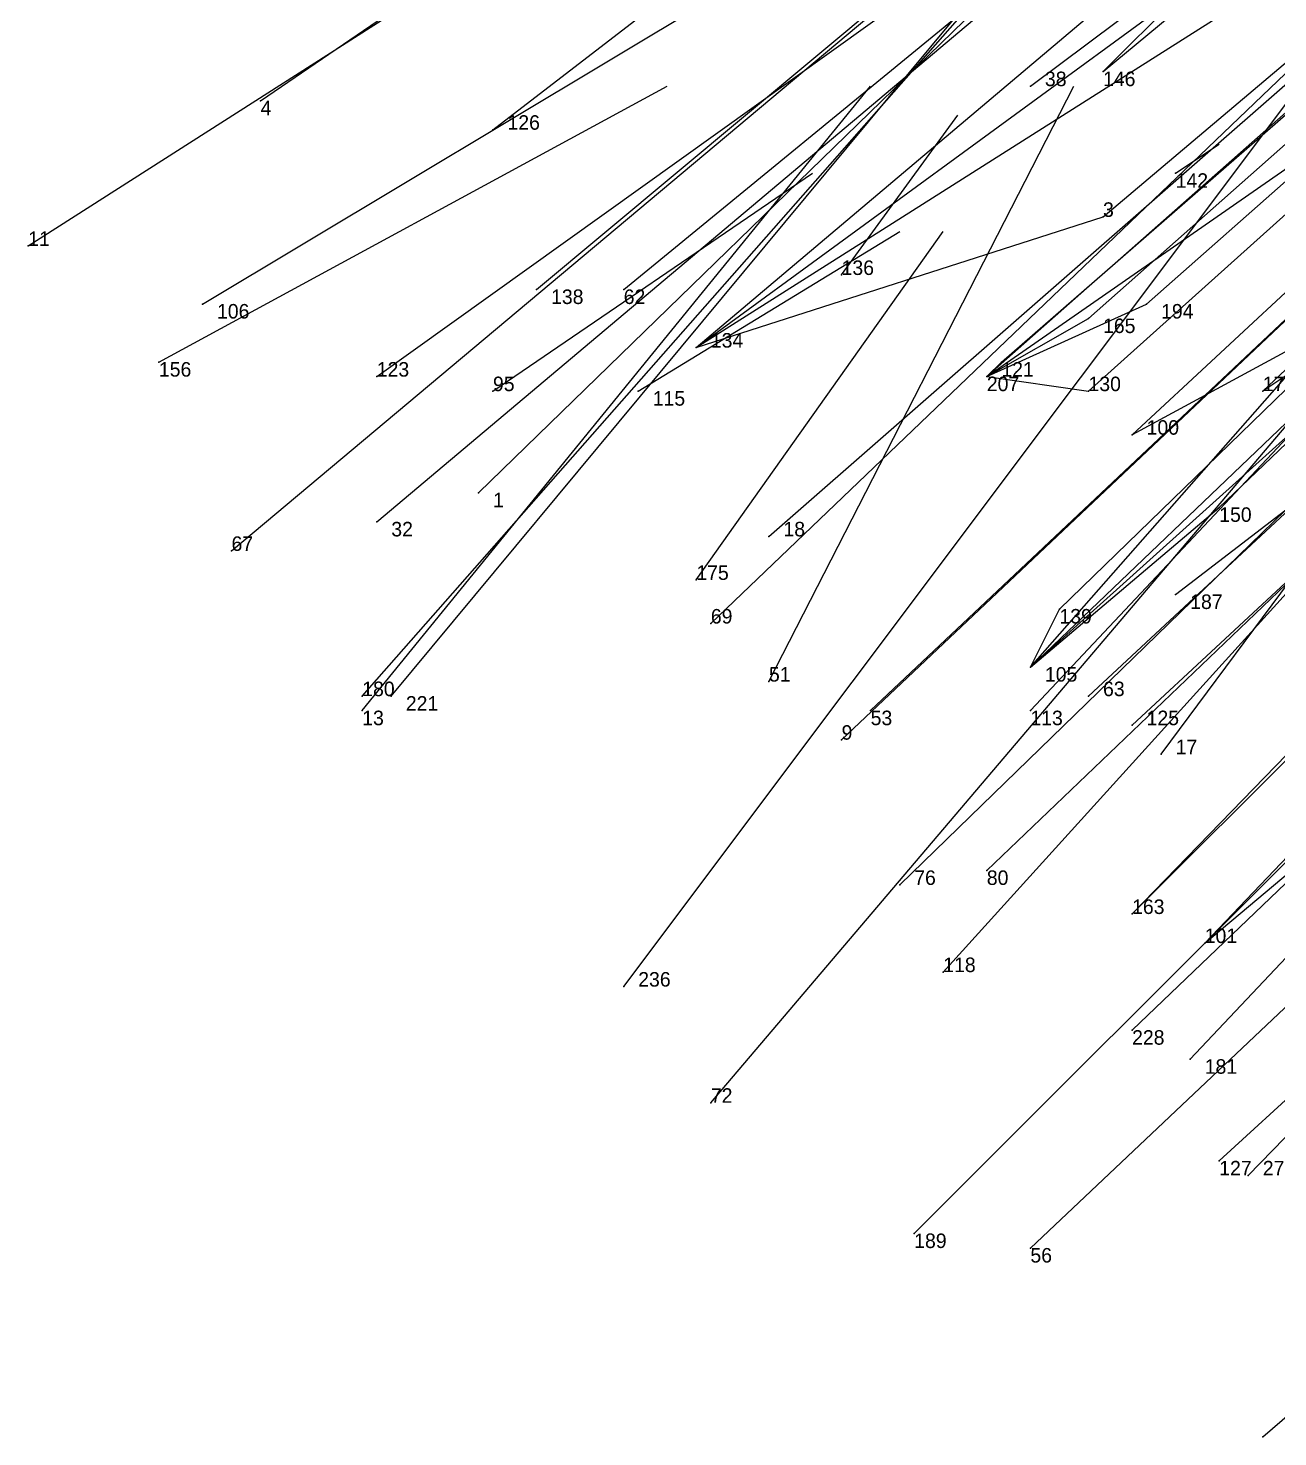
# Model space of a CAD drawing. Extents: x -0.5 to 0.59, y -0.5 to 0.59.
# Drawn here: x -0.405 to -0.319, y -0.372 to -0.275 of the extents above; entities that cross this region are included whole.
import ezdxf

# ---------------------------------------------------------------- set-up
doc = ezdxf.new("R2010")
doc.units = 0
for name, color, linetype in [('Facilities', 3, 'CONTINUOUS'), ('Facilities_lines', 3, 'CONTINUOUS'), ('Normals', 1, 'CONTINUOUS'), ('Source_points', 5, 'CONTINUOUS'), ('Text', 3, 'CONTINUOUS')]:
    doc.layers.add(name, color=color, linetype=linetype)

msp = doc.modelspace()

# ---------------------------------------------------------------- linework, layer by layer
at = {"layer": 'Facilities', "color": 3}
for p in [(-0.336, -0.279, -1.25), (-0.389, -0.28, -1.199), (-0.373, -0.282, -1.168), (-0.326, -0.285, -1.25), (-0.405, -0.29, -1.245), (-0.349, -0.292, -1.25), (-0.37, -0.293, -1.18), (-0.364, -0.293, -1.17), (-0.393, -0.294, -1.25), (-0.359, -0.297, -1.164), (-0.396, -0.298, -1.25), (-0.381, -0.299, -1.211), (-0.339, -0.299, -1.131), (-0.373, -0.3, -1.25), (-0.363, -0.3, -1.25), (-0.374, -0.307, -1.21), (-0.381, -0.309, -1.227), (-0.354, -0.31, -1.175), (-0.391, -0.311, -1.249), (-0.359, -0.313, -1.25), (-0.326, -0.314, -1.25), (-0.358, -0.316, -1.194), (-0.336, -0.319, -1.157), (-0.354, -0.32, -1.25), (-0.382, -0.321, -1.248), (-0.38, -0.321, -1.244), (-0.332, -0.321, -1.25), (-0.382, -0.322, -1.25), (-0.347, -0.322, -1.184), (-0.336, -0.322, -1.25), (-0.329, -0.323, -1.25), (-0.349, -0.324, -1.19), (-0.327, -0.325, -1.25), (-0.339, -0.333, -1.189), (-0.345, -0.334, -1.2), (-0.329, -0.336, -1.176), (-0.324, -0.338, -1.17), (-0.342, -0.34, -1.205), (-0.364, -0.341, -1.246), (-0.329, -0.344, -1.191), (-0.325, -0.346, -1.186), (-0.358, -0.349, -1.25), (-0.323, -0.353, -1.198), (-0.321, -0.354, -1.194), (-0.344, -0.358, -1.243), (-0.336, -0.359, -1.23), (-0.32, -0.372, -1.226)]:
    msp.add_point(p, dxfattribs=at)
at = {"layer": 'Facilities_lines', "color": 3}
for p, q in [((-0.309, -0.256, -1.004), (-0.331, -0.278, -1.081)), ((-0.359, -0.297, -1.164), (-0.318, -0.267, -1.038)), ((-0.359, -0.297, -1.164), (-0.318, -0.271, -1.046)), ((-0.339, -0.299, -1.131), (-0.316, -0.283, -1.06)), ((-0.359, -0.297, -1.164), (-0.331, -0.288, -1.096)), ((-0.305, -0.29, -1.052), (-0.329, -0.303, -1.117)), ((-0.305, -0.29, -1.052), (-0.32, -0.3, -1.096)), ((-0.339, -0.299, -1.131), (-0.328, -0.294, -1.102)), ((-0.336, -0.319, -1.157), (-0.314, -0.294, -1.075)), ((-0.339, -0.299, -1.131), (-0.332, -0.295, -1.11)), ((-0.339, -0.299, -1.131), (-0.338, -0.298, -1.127)), ((-0.339, -0.299, -1.131), (-0.332, -0.3, -1.119)), ((-0.336, -0.319, -1.157), (-0.316, -0.301, -1.09)), ((-0.336, -0.319, -1.157), (-0.323, -0.308, -1.116)), ((-0.329, -0.336, -1.176), (-0.305, -0.312, -1.09)), ((-0.336, -0.319, -1.157), (-0.334, -0.315, -1.148)), ((-0.324, -0.338, -1.17), (-0.299, -0.317, -1.089))]:
    msp.add_line(p, q, dxfattribs=at)
at = {"layer": 'Normals', "color": 1}
for p, q in [((-0.331, -0.278, -1.081), (-0.26, -0.219, -1.118)), ((-0.389, -0.28, -1.199), (-0.307, -0.224, -1.209)), ((-0.373, -0.282, -1.168), (-0.299, -0.225, -1.205)), ((-0.331, -0.288, -1.096), (-0.26, -0.228, -1.133)), ((-0.37, -0.293, -1.18), (-0.297, -0.232, -1.21)), ((-0.332, -0.295, -1.11), (-0.262, -0.233, -1.147)), ((-0.328, -0.294, -1.102), (-0.259, -0.233, -1.139)), ((-0.364, -0.293, -1.17), (-0.292, -0.234, -1.206)), ((-0.32, -0.3, -1.096), (-0.252, -0.236, -1.133)), ((-0.374, -0.307, -1.21), (-0.302, -0.237, -1.21)), ((-0.359, -0.297, -1.164), (-0.288, -0.237, -1.201)), ((-0.338, -0.298, -1.127), (-0.268, -0.237, -1.164)), ((-0.339, -0.299, -1.131), (-0.27, -0.238, -1.168)), ((-0.332, -0.3, -1.119), (-0.263, -0.238, -1.156)), ((-0.329, -0.303, -1.117), (-0.26, -0.239, -1.154)), ((-0.381, -0.299, -1.211), (-0.3, -0.241, -1.216)), ((-0.323, -0.308, -1.116), (-0.256, -0.244, -1.153)), ((-0.381, -0.309, -1.227), (-0.305, -0.245, -1.217)), ((-0.354, -0.31, -1.175), (-0.282, -0.247, -1.206)), ((-0.358, -0.316, -1.194), (-0.287, -0.248, -1.213)), ((-0.334, -0.315, -1.148), (-0.267, -0.25, -1.185)), ((-0.405, -0.29, -1.245), (-0.344, -0.251, -1.176)), ((-0.347, -0.322, -1.184), (-0.276, -0.255, -1.203)), ((-0.336, -0.319, -1.157), (-0.269, -0.255, -1.195)), ((-0.349, -0.324, -1.19), (-0.277, -0.256, -1.208)), ((-0.391, -0.311, -1.249), (-0.329, -0.259, -1.191)), ((-0.38, -0.321, -1.244), (-0.331, -0.262, -1.179)), ((-0.345, -0.334, -1.2), (-0.274, -0.265, -1.217)), ((-0.342, -0.34, -1.205), (-0.275, -0.266, -1.217)), ((-0.339, -0.333, -1.189), (-0.269, -0.266, -1.209)), ((-0.364, -0.341, -1.246), (-0.31, -0.269, -1.201)), ((-0.329, -0.336, -1.176), (-0.264, -0.269, -1.213)), ((-0.382, -0.321, -1.248), (-0.338, -0.271, -1.173)), ((-0.324, -0.338, -1.17), (-0.26, -0.271, -1.208)), ((-0.393, -0.294, -1.25), (-0.358, -0.273, -1.159)), ((-0.336, -0.279, -1.25), (-0.328, -0.273, -1.15)), ((-0.358, -0.349, -1.25), (-0.296, -0.276, -1.222)), ((-0.329, -0.344, -1.191), (-0.258, -0.276, -1.208)), ((-0.325, -0.346, -1.186), (-0.259, -0.276, -1.215)), ((-0.396, -0.298, -1.25), (-0.361, -0.279, -1.158)), ((-0.382, -0.322, -1.25), (-0.347, -0.279, -1.167)), ((-0.354, -0.32, -1.25), (-0.333, -0.279, -1.161)), ((-0.349, -0.292, -1.25), (-0.341, -0.281, -1.151)), ((-0.326, -0.285, -1.25), (-0.323, -0.283, -1.15)), ((-0.321, -0.354, -1.194), (-0.253, -0.284, -1.217)), ((-0.373, -0.3, -1.25), (-0.351, -0.285, -1.154)), ((-0.323, -0.353, -1.198), (-0.25, -0.286, -1.208)), ((-0.363, -0.3, -1.25), (-0.345, -0.289, -1.152)), ((-0.359, -0.313, -1.25), (-0.342, -0.289, -1.155)), ((-0.336, -0.322, -1.25), (-0.305, -0.289, -1.161)), ((-0.344, -0.358, -1.243), (-0.277, -0.291, -1.213)), ((-0.336, -0.359, -1.23), (-0.264, -0.291, -1.216)), ((-0.332, -0.321, -1.25), (-0.303, -0.294, -1.158)), ((-0.327, -0.325, -1.25), (-0.304, -0.294, -1.158)), ((-0.329, -0.323, -1.25), (-0.301, -0.297, -1.157)), ((-0.326, -0.314, -1.25), (-0.313, -0.304, -1.151)), ((-0.32, -0.372, -1.226), (-0.245, -0.307, -1.208))]:
    msp.add_line(p, q, dxfattribs=at)
at = {"layer": 'Source_points', "color": 5}
for p in [(-0.331, -0.278, -1.081), (-0.331, -0.288, -1.096), (-0.328, -0.294, -1.102), (-0.332, -0.295, -1.11), (-0.338, -0.298, -1.127), (-0.332, -0.3, -1.119), (-0.32, -0.3, -1.096), (-0.329, -0.303, -1.117), (-0.323, -0.308, -1.116), (-0.334, -0.315, -1.148)]:
    msp.add_point(p, dxfattribs=at)

# ---------------------------------------------------------------- texts
at = {"layer": 'Text', "color": 3}
for s, p in [('38', (-0.335, -0.279, -1.25)), ('146', (-0.331, -0.279, -1.081)), ('4', (-0.389, -0.281, -1.199)), ('126', (-0.372, -0.282, -1.168)), ('142', (-0.326, -0.286, -1.25)), ('3', (-0.331, -0.288, -1.096)), ('11', (-0.405, -0.29, -1.245)), ('136', (-0.349, -0.292, -1.25)), ('138', (-0.369, -0.294, -1.18)), ('62', (-0.364, -0.294, -1.17)), ('106', (-0.392, -0.295, -1.25)), ('194', (-0.327, -0.295, -1.102)), ('165', (-0.331, -0.296, -1.11)), ('134', (-0.358, -0.297, -1.164)), ('156', (-0.396, -0.299, -1.25)), ('123', (-0.381, -0.299, -1.211)), ('121', (-0.338, -0.299, -1.127)), ('95', (-0.373, -0.3, -1.25)), ('207', (-0.339, -0.3, -1.131)), ('130', (-0.332, -0.3, -1.119)), ('172', (-0.32, -0.3, -1.096)), ('115', (-0.362, -0.301, -1.25)), ('100', (-0.328, -0.303, -1.117)), ('1', (-0.373, -0.308, -1.21)), ('150', (-0.323, -0.309, -1.116)), ('32', (-0.38, -0.31, -1.227)), ('18', (-0.353, -0.31, -1.175)), ('67', (-0.391, -0.311, -1.249)), ('175', (-0.359, -0.313, -1.25)), ('187', (-0.325, -0.315, -1.25)), ('69', (-0.358, -0.316, -1.194)), ('139', (-0.334, -0.316, -1.148)), ('51', (-0.354, -0.32, -1.25)), ('105', (-0.335, -0.32, -1.157)), ('180', (-0.382, -0.321, -1.248)), ('63', (-0.331, -0.321, -1.25)), ('221', (-0.379, -0.322, -1.244)), ('13', (-0.382, -0.323, -1.25)), ('53', (-0.347, -0.323, -1.184)), ('113', (-0.336, -0.323, -1.25)), ('125', (-0.328, -0.323, -1.25)), ('9', (-0.349, -0.324, -1.19)), ('17', (-0.326, -0.325, -1.25)), ('76', (-0.344, -0.334, -1.2)), ('80', (-0.339, -0.334, -1.189)), ('163', (-0.329, -0.336, -1.176)), ('101', (-0.324, -0.338, -1.17)), ('118', (-0.342, -0.34, -1.205)), ('236', (-0.363, -0.341, -1.246)), ('228', (-0.329, -0.345, -1.191)), ('181', (-0.324, -0.347, -1.186)), ('72', (-0.358, -0.349, -1.25)), ('127', (-0.323, -0.354, -1.198)), ('27', (-0.32, -0.354, -1.194)), ('189', (-0.344, -0.359, -1.243)), ('56', (-0.336, -0.36, -1.23))]:
    msp.add_text(s, height=0.001, dxfattribs=at).set_placement(p)

doc.saveas('drawing.dxf')
